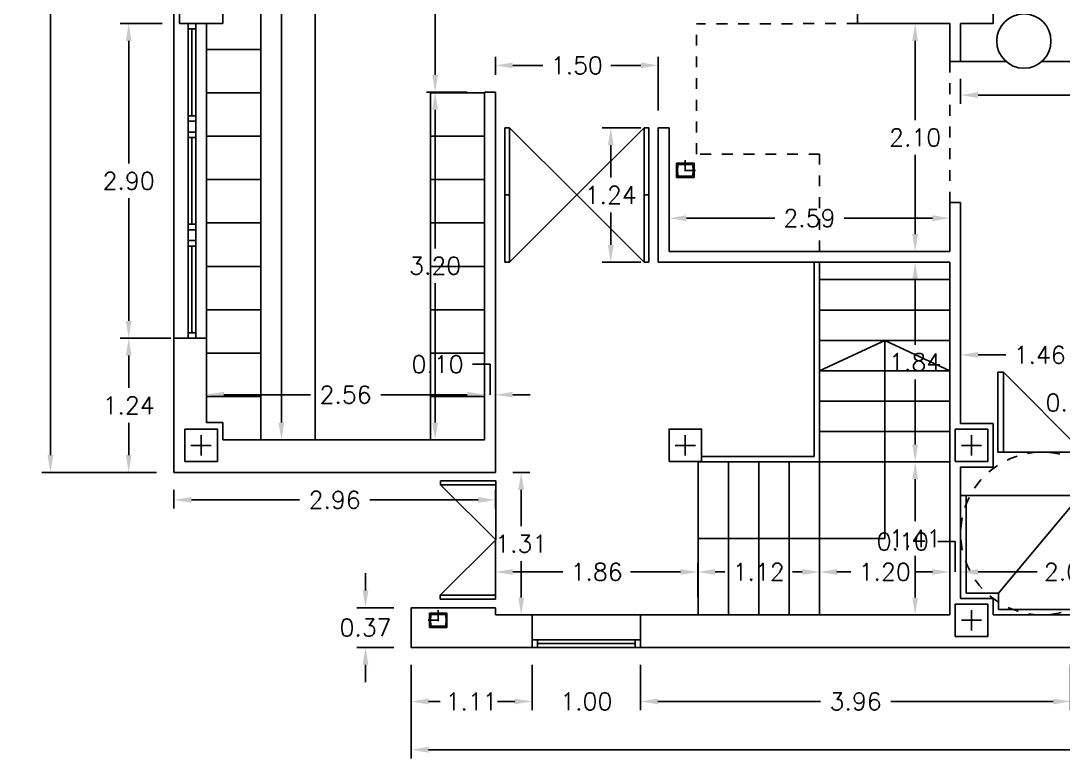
# Model space of a CAD drawing. Header units: millimetres. Extents: x 221.2 to 305.3, y 141.3 to 200.7.
# Drawn here: x 248.94 to 258.55, y 173.5 to 180.33 of the extents above; entities that cross this region are included whole.
import ezdxf

# ---------------------------------------------------------------- set-up
doc = ezdxf.new("R2010")
doc.units = ezdxf.units.MM
doc.linetypes.add('TRAZO_Y_PUNTO', pattern=[1, 0.5, -0.25, 0, -0.25])
doc.linetypes.add('TRAZOS', pattern=[0.75, 0.5, -0.25])
for name, color, linetype in [('01', 9, 'Continuous'), ('COTAS', 7, 'Continuous'), ('LINEA', 3, 'Continuous'), ('MUROS', 2, 'Continuous'), ('PILARES', 2, 'Continuous'), ('PUERTAS', 3, 'Continuous'), ('VENTANAS', 9, 'Continuous')]:
    doc.layers.add(name, color=color, linetype=linetype)
doc.styles.get("Standard").update_dxf_attribs({"font": 'romans.shx'})
doc.dimstyles.new('ANTONIO', dxfattribs={"dimscale": 0.1, "dimtxt": 1.6, "dimasz": 1.6, "dimexe": 0.8, "dimexo": 1.6, "dimgap": 0.8, "dimtad": 0, "dimtih": 1, "dimtoh": 1, "dimzin": 0, "dimdsep": 46, "dimtxsty": 'Standard', "dimcen": 0.5, "dimclrd": 1, "dimclre": 1, "dimclrt": 7, "dimadec": 0, "dimazin": 0, "dimtfac": 1, "dimtofl": 0, "dimtmove": 0, "dimatfit": 3, "dimfxl": 1, "dimtolj": 1, "dimtzin": 0, "dimarcsym": 0})

# ---------------------------------------------------------------- blocks, each defined once
blk = doc.blocks.new('*D57')
at = {"layer": 'COTAS', "color": 1, "linetype": 'Continuous', "lineweight": -2, "ltscale": 0.07}
for p, q in [((250.2458, 180.3016), (249.8582, 180.3016)), ((249.9382, 180.1416), (249.9382, 179.0114)), ((249.9382, 177.5612), (249.9382, 178.6914)), ((250.3258, 177.4012), (249.8582, 177.4012))]:
    blk.add_line(p, q, dxfattribs=at)
at = {"layer": 'COTAS', "color": 1}
for points in [[(249.9648, 180.1416), (249.9115, 180.1416), (249.9382, 180.3016)], [(249.9115, 177.5612), (249.9648, 177.5612), (249.9382, 177.4012)]]:
    blk.add_solid(points, dxfattribs=at)
at = {"layer": 'Defpoints', "color": 0}
for p in [(250.4058, 180.3016), (249.9382, 177.4012), (250.4858, 177.4012)]:
    blk.add_point(p, dxfattribs=at)
at = {"layer": 'COTAS', "color": 7, "insert": (249.9382, 178.8514), "char_height": 0.16, "attachment_point": 5}
blk.add_mtext('\\A1;2.90', dxfattribs=at)
blk = doc.blocks.new('*D58')
at = {"layer": 'COTAS', "color": 1, "linetype": 'Continuous', "lineweight": -2, "ltscale": 0.07}
for p, q in [((250.3258, 177.4012), (249.8582, 177.4012)), ((249.9382, 177.2412), (249.9382, 176.9426)), ((249.9382, 176.3239), (249.9382, 176.6226)), ((250.1958, 176.1639), (249.8582, 176.1639))]:
    blk.add_line(p, q, dxfattribs=at)
at = {"layer": 'COTAS', "color": 1}
for points in [[(249.9648, 177.2412), (249.9115, 177.2412), (249.9382, 177.4012)], [(249.9115, 176.3239), (249.9648, 176.3239), (249.9382, 176.1639)]]:
    blk.add_solid(points, dxfattribs=at)
at = {"layer": 'Defpoints', "color": 0}
for p in [(250.4858, 177.4012), (249.9382, 176.1639), (250.3558, 176.1639)]:
    blk.add_point(p, dxfattribs=at)
at = {"layer": 'COTAS', "color": 7, "insert": (249.9382, 176.7826), "char_height": 0.16, "attachment_point": 5}
blk.add_mtext('\\A1;1.24', dxfattribs=at)
blk = doc.blocks.new('*D59')
at = {"layer": 'COTAS', "color": 1, "linetype": 'Continuous', "lineweight": -2, "ltscale": 0.07}
for p, q in [((250.3558, 176.0039), (250.3558, 175.8312)), ((253.3184, 176.0039), (253.3184, 175.8312)), ((250.5158, 175.9112), (251.5133, 175.9112)), ((253.1584, 175.9112), (252.1609, 175.9112))]:
    blk.add_line(p, q, dxfattribs=at)
at = {"layer": 'COTAS', "color": 1}
for points in [[(250.5158, 175.9378), (250.5158, 175.8845), (250.3558, 175.9112)], [(253.1584, 175.8845), (253.1584, 175.9378), (253.3184, 175.9112)]]:
    blk.add_solid(points, dxfattribs=at)
at = {"layer": 'Defpoints', "color": 0}
for p in [(250.3558, 176.1639), (253.3184, 176.1639), (250.3558, 175.9112)]:
    blk.add_point(p, dxfattribs=at)
at = {"layer": 'COTAS', "color": 7, "insert": (251.8371, 175.9112), "char_height": 0.16, "attachment_point": 5}
blk.add_mtext('\\A1;2.96', dxfattribs=at)
blk = doc.blocks.new('*D60')
at = {"layer": 'COTAS', "color": 1, "linetype": 'Continuous', "lineweight": -2, "ltscale": 0.07}
for p, q in [((250.6558, 176.7836), (250.6558, 176.9608)), ((253.2184, 176.6239), (253.2184, 176.9608)), ((250.8158, 176.8808), (251.6133, 176.8808)), ((253.0584, 176.8808), (252.2609, 176.8808))]:
    blk.add_line(p, q, dxfattribs=at)
at = {"layer": 'COTAS', "color": 1}
for points in [[(250.8158, 176.9074), (250.8158, 176.8541), (250.6558, 176.8808)], [(253.0584, 176.8541), (253.0584, 176.9074), (253.2184, 176.8808)]]:
    blk.add_solid(points, dxfattribs=at)
at = {"layer": 'Defpoints', "color": 0}
for p in [(253.2184, 176.8808), (250.6558, 176.6236), (253.2184, 176.4639)]:
    blk.add_point(p, dxfattribs=at)
at = {"layer": 'COTAS', "color": 7, "insert": (251.9371, 176.8808), "char_height": 0.16, "attachment_point": 5}
blk.add_mtext('\\A1;2.56', dxfattribs=at)
blk = doc.blocks.new('*D61')
at = {"layer": 'COTAS', "color": 1, "linetype": 'Continuous', "lineweight": -2, "ltscale": 0.07}
for p, q in [((253.1084, 177.1608), (253.2684, 177.1608)), ((253.2684, 177.1608), (253.2684, 176.8808)), ((253.2184, 176.6239), (253.2184, 176.9608)), ((253.3184, 176.3239), (253.3184, 176.9608)), ((253.0584, 176.8808), (252.8984, 176.8808)), ((253.4784, 176.8808), (253.6384, 176.8808))]:
    blk.add_line(p, q, dxfattribs=at)
at = {"layer": 'COTAS', "color": 1}
for points in [[(253.0584, 176.8541), (253.0584, 176.9074), (253.2184, 176.8808)], [(253.4784, 176.9074), (253.4784, 176.8541), (253.3184, 176.8808)]]:
    blk.add_solid(points, dxfattribs=at)
at = {"layer": 'Defpoints', "color": 0}
for p in [(253.3184, 176.8808), (253.2184, 176.4639), (253.3184, 176.1639)]:
    blk.add_point(p, dxfattribs=at)
at = {"layer": 'COTAS', "color": 7, "insert": (252.7846, 177.1608), "char_height": 0.16, "attachment_point": 5}
blk.add_mtext('\\A1;0.10', dxfattribs=at)
blk = doc.blocks.new('*D62')
at = {"layer": 'COTAS', "color": 1, "linetype": 'Continuous', "lineweight": -2, "ltscale": 0.07}
for p, q in [((252.5415, 174.3913), (252.5415, 173.9735)), ((253.6558, 174.3913), (253.6558, 173.9735)), ((252.7015, 174.0535), (252.8091, 174.0535)), ((253.4958, 174.0535), (253.3882, 174.0535))]:
    blk.add_line(p, q, dxfattribs=at)
at = {"layer": 'COTAS', "color": 1}
for points in [[(252.7015, 174.0802), (252.7015, 174.0268), (252.5415, 174.0535)], [(253.4958, 174.0268), (253.4958, 174.0802), (253.6558, 174.0535)]]:
    blk.add_solid(points, dxfattribs=at)
at = {"layer": 'Defpoints', "color": 0}
for p in [(252.5415, 174.5513), (253.6558, 174.5513), (253.6558, 174.0535)]:
    blk.add_point(p, dxfattribs=at)
at = {"layer": 'COTAS', "color": 7, "insert": (253.0987, 174.0535), "char_height": 0.16, "attachment_point": 5}
blk.add_mtext('\\A1;1.11', dxfattribs=at)
blk = doc.blocks.new('*D63')
at = {"layer": 'COTAS', "color": 1, "linetype": 'Continuous', "lineweight": -2, "ltscale": 0.07}
for p, q in [((253.6558, 174.3913), (253.6558, 173.9735)), ((254.6558, 174.3913), (254.6558, 173.9735)), ((253.4958, 174.0535), (253.3358, 174.0535)), ((254.8158, 174.0535), (254.9758, 174.0535))]:
    blk.add_line(p, q, dxfattribs=at)
at = {"layer": 'COTAS', "color": 1}
for points in [[(253.4958, 174.0268), (253.4958, 174.0802), (253.6558, 174.0535)], [(254.8158, 174.0802), (254.8158, 174.0268), (254.6558, 174.0535)]]:
    blk.add_solid(points, dxfattribs=at)
at = {"layer": 'Defpoints', "color": 0}
for p in [(253.6558, 174.5513), (254.6558, 174.5513), (254.6558, 174.0535)]:
    blk.add_point(p, dxfattribs=at)
at = {"layer": 'COTAS', "color": 7, "insert": (254.1558, 174.0535), "char_height": 0.16, "attachment_point": 5}
blk.add_mtext('\\A1;1.00', dxfattribs=at)
blk = doc.blocks.new('*D64')
at = {"layer": 'COTAS', "color": 1, "linetype": 'Continuous', "lineweight": -2, "ltscale": 0.07}
for p, q in [((254.6558, 174.3913), (254.6558, 173.9735)), ((258.6197, 174.3913), (258.6197, 173.9735)), ((254.8158, 174.0535), (256.3139, 174.0535)), ((258.4597, 174.0535), (256.9616, 174.0535))]:
    blk.add_line(p, q, dxfattribs=at)
at = {"layer": 'COTAS', "color": 1}
for points in [[(254.8158, 174.0802), (254.8158, 174.0268), (254.6558, 174.0535)], [(258.4597, 174.0268), (258.4597, 174.0802), (258.6197, 174.0535)]]:
    blk.add_solid(points, dxfattribs=at)
at = {"layer": 'Defpoints', "color": 0}
for p in [(254.6558, 174.5513), (258.6197, 174.5513), (258.6197, 174.0535)]:
    blk.add_point(p, dxfattribs=at)
at = {"layer": 'COTAS', "color": 7, "insert": (256.6377, 174.0535), "char_height": 0.16, "attachment_point": 5}
blk.add_mtext('\\A1;3.96', dxfattribs=at)
blk = doc.blocks.new('*D76')
at = {"layer": 'COTAS', "color": 1, "linetype": 'Continuous', "lineweight": -2, "ltscale": 0.07}
for p, q in [((250.1958, 194.0643), (249.137, 194.0643)), ((249.217, 193.9043), (249.217, 185.2741)), ((249.217, 176.3239), (249.217, 184.9541)), ((250.1958, 176.1639), (249.137, 176.1639))]:
    blk.add_line(p, q, dxfattribs=at)
at = {"layer": 'COTAS', "color": 1}
for points in [[(249.2437, 193.9043), (249.1903, 193.9043), (249.217, 194.0643)], [(249.1903, 176.3239), (249.2437, 176.3239), (249.217, 176.1639)]]:
    blk.add_solid(points, dxfattribs=at)
at = {"layer": 'Defpoints', "color": 0}
for p in [(250.3558, 194.0643), (249.217, 176.1639), (250.3558, 176.1639)]:
    blk.add_point(p, dxfattribs=at)
at = {"layer": 'COTAS', "color": 7, "insert": (249.217, 185.1141), "char_height": 0.16, "attachment_point": 5}
blk.add_mtext('\\A1;17.90', dxfattribs=at)
blk = doc.blocks.new('*D77')
at = {"layer": 'COTAS', "color": 1, "linetype": 'Continuous', "lineweight": -2, "ltscale": 0.07}
for p, q in [((253.3184, 175.1613), (253.3184, 175.3271)), ((255.1828, 175.0113), (255.1828, 175.3271)), ((253.4784, 175.2471), (253.9382, 175.2471)), ((255.0228, 175.2471), (254.563, 175.2471))]:
    blk.add_line(p, q, dxfattribs=at)
at = {"layer": 'COTAS', "color": 1}
for points in [[(253.4784, 175.2738), (253.4784, 175.2205), (253.3184, 175.2471)], [(255.0228, 175.2205), (255.0228, 175.2738), (255.1828, 175.2471)]]:
    blk.add_solid(points, dxfattribs=at)
at = {"layer": 'Defpoints', "color": 0}
for p in [(255.1828, 175.2471), (253.3184, 175.0013), (255.1828, 174.8513)]:
    blk.add_point(p, dxfattribs=at)
at = {"layer": 'COTAS', "color": 7, "insert": (254.2506, 175.2471), "char_height": 0.16, "attachment_point": 5}
blk.add_mtext('\\A1;1.86', dxfattribs=at)
blk = doc.blocks.new('*D78')
at = {"layer": 'COTAS', "color": 1, "linetype": 'Continuous', "lineweight": -2, "ltscale": 0.07}
for p, q in [((255.1828, 175.0113), (255.1828, 175.3271)), ((256.3058, 175.0113), (256.3058, 175.3271)), ((255.3428, 175.2471), (255.4319, 175.2471)), ((256.1458, 175.2471), (256.0567, 175.2471))]:
    blk.add_line(p, q, dxfattribs=at)
at = {"layer": 'COTAS', "color": 1}
for points in [[(255.3428, 175.2738), (255.3428, 175.2205), (255.1828, 175.2471)], [(256.1458, 175.2205), (256.1458, 175.2738), (256.3058, 175.2471)]]:
    blk.add_solid(points, dxfattribs=at)
at = {"layer": 'Defpoints', "color": 0}
for p in [(256.3058, 175.2471), (255.1828, 174.8513), (256.3058, 174.8513)]:
    blk.add_point(p, dxfattribs=at)
at = {"layer": 'COTAS', "color": 7, "insert": (255.7443, 175.2471), "char_height": 0.16, "attachment_point": 5}
blk.add_mtext('\\A1;1.12', dxfattribs=at)
blk = doc.blocks.new('*D79')
at = {"layer": 'COTAS', "color": 1, "linetype": 'Continuous', "lineweight": -2, "ltscale": 0.07}
for p, q in [((256.3058, 175.0113), (256.3058, 175.3271)), ((257.5058, 175.0113), (257.5058, 175.3271)), ((256.4658, 175.2471), (256.5935, 175.2471)), ((257.3458, 175.2471), (257.2182, 175.2471))]:
    blk.add_line(p, q, dxfattribs=at)
at = {"layer": 'COTAS', "color": 1}
for points in [[(256.4658, 175.2738), (256.4658, 175.2205), (256.3058, 175.2471)], [(257.3458, 175.2205), (257.3458, 175.2738), (257.5058, 175.2471)]]:
    blk.add_solid(points, dxfattribs=at)
at = {"layer": 'Defpoints', "color": 0}
for p in [(257.5058, 175.2471), (256.3058, 174.8513), (257.5058, 174.8513)]:
    blk.add_point(p, dxfattribs=at)
at = {"layer": 'COTAS', "color": 7, "insert": (256.9058, 175.2471), "char_height": 0.16, "attachment_point": 5}
blk.add_mtext('\\A1;1.20', dxfattribs=at)
blk = doc.blocks.new('*D80')
at = {"layer": 'COTAS', "color": 1, "linetype": 'Continuous', "lineweight": -2, "ltscale": 0.07}
for p, q in [((257.3958, 175.5271), (257.5558, 175.5271)), ((257.5558, 175.5271), (257.5558, 175.2471)), ((257.5058, 175.0113), (257.5058, 175.3271)), ((257.6058, 175.1613), (257.6058, 175.3271)), ((257.3458, 175.2471), (257.1858, 175.2471)), ((257.7658, 175.2471), (257.9258, 175.2471))]:
    blk.add_line(p, q, dxfattribs=at)
at = {"layer": 'COTAS', "color": 1}
for points in [[(257.3458, 175.2205), (257.3458, 175.2738), (257.5058, 175.2471)], [(257.7658, 175.2738), (257.7658, 175.2205), (257.6058, 175.2471)]]:
    blk.add_solid(points, dxfattribs=at)
at = {"layer": 'Defpoints', "color": 0}
for p in [(257.6058, 175.2471), (257.6058, 175.0013), (257.5058, 174.8513)]:
    blk.add_point(p, dxfattribs=at)
at = {"layer": 'COTAS', "color": 7, "insert": (257.072, 175.5271), "char_height": 0.16, "attachment_point": 5}
blk.add_mtext('\\A1;0.10', dxfattribs=at)
blk = doc.blocks.new('*D81')
at = {"layer": 'COTAS', "color": 1, "linetype": 'Continuous', "lineweight": -2, "ltscale": 0.07}
for p, q in [((257.6058, 175.1613), (257.6058, 175.3271)), ((259.62, 175.0113), (259.62, 175.3271)), ((257.7658, 175.2471), (258.312, 175.2471)), ((259.46, 175.2471), (258.9139, 175.2471))]:
    blk.add_line(p, q, dxfattribs=at)
at = {"layer": 'COTAS', "color": 1}
for points in [[(257.7658, 175.2738), (257.7658, 175.2205), (257.6058, 175.2471)], [(259.46, 175.2205), (259.46, 175.2738), (259.62, 175.2471)]]:
    blk.add_solid(points, dxfattribs=at)
at = {"layer": 'Defpoints', "color": 0}
for p in [(259.62, 175.2471), (257.6058, 175.0013), (259.62, 174.8513)]:
    blk.add_point(p, dxfattribs=at)
at = {"layer": 'COTAS', "color": 7, "insert": (258.6129, 175.2471), "char_height": 0.16, "attachment_point": 5}
blk.add_mtext('\\A1;2.01', dxfattribs=at)
blk = doc.blocks.new('*D112')
at = {"layer": 'COTAS', "color": 1, "linetype": 'Continuous', "lineweight": -2, "ltscale": 0.07}
for p, q in [((258.9029, 177.2477), (258.7429, 177.2477)), ((259.0629, 177.3263), (259.0629, 177.1677)), ((259.1129, 176.8077), (259.1129, 177.2477)), ((259.1629, 177.3263), (259.1629, 177.1677)), ((259.3229, 177.2477), (259.4829, 177.2477)), ((258.9529, 176.8077), (259.1129, 176.8077))]:
    blk.add_line(p, q, dxfattribs=at)
at = {"layer": 'COTAS', "color": 1}
for points in [[(258.9029, 177.221), (258.9029, 177.2743), (259.0629, 177.2477)], [(259.3229, 177.2743), (259.3229, 177.221), (259.1629, 177.2477)]]:
    blk.add_solid(points, dxfattribs=at)
at = {"layer": 'Defpoints', "color": 0}
for p in [(259.0629, 177.4863), (259.1629, 177.4863), (259.0629, 177.2477)]:
    blk.add_point(p, dxfattribs=at)
at = {"layer": 'COTAS', "color": 7, "insert": (258.6291, 176.8077), "char_height": 0.16, "attachment_point": 5}
blk.add_mtext('\\A1;0.10', dxfattribs=at)
blk = doc.blocks.new('*D113')
at = {"layer": 'COTAS', "color": 1, "linetype": 'Continuous', "lineweight": -2, "ltscale": 0.07}
for p, q in [((257.6058, 177.4728), (257.6058, 177.1677)), ((257.7658, 177.2477), (258.022, 177.2477)), ((258.9029, 177.2477), (258.6467, 177.2477)), ((259.0629, 177.3263), (259.0629, 177.1677))]:
    blk.add_line(p, q, dxfattribs=at)
at = {"layer": 'COTAS', "color": 1}
for points in [[(257.7658, 177.2743), (257.7658, 177.221), (257.6058, 177.2477)], [(258.9029, 177.221), (258.9029, 177.2743), (259.0629, 177.2477)]]:
    blk.add_solid(points, dxfattribs=at)
at = {"layer": 'Defpoints', "color": 0}
for p in [(257.6058, 177.6328), (259.0629, 177.4863), (257.6058, 177.2477)]:
    blk.add_point(p, dxfattribs=at)
at = {"layer": 'COTAS', "color": 7, "insert": (258.3344, 177.2477), "char_height": 0.16, "attachment_point": 5}
blk.add_mtext('\\A1;1.46', dxfattribs=at)
blk = doc.blocks.new('*D115')
at = {"layer": 'COTAS', "color": 1, "linetype": 'Continuous', "lineweight": -2, "ltscale": 0.07}
for p, q in [((257.6058, 179.7916), (257.6058, 179.5621)), ((264.0204, 179.7916), (264.0204, 179.5621)), ((257.7658, 179.6421), (260.516, 179.6421)), ((263.8604, 179.6421), (261.1103, 179.6421))]:
    blk.add_line(p, q, dxfattribs=at)
at = {"layer": 'COTAS', "color": 1}
for points in [[(257.7658, 179.6688), (257.7658, 179.6155), (257.6058, 179.6421)], [(263.8604, 179.6155), (263.8604, 179.6688), (264.0204, 179.6421)]]:
    blk.add_solid(points, dxfattribs=at)
at = {"layer": 'Defpoints', "color": 0}
for p in [(257.6058, 179.9516), (264.0204, 179.9516), (264.0204, 179.6421)]:
    blk.add_point(p, dxfattribs=at)
at = {"layer": 'COTAS', "color": 7, "insert": (260.8131, 179.6421), "char_height": 0.16, "attachment_point": 5}
blk.add_mtext('\\A1;6.41', dxfattribs=at)
blk = doc.blocks.new('*D118')
at = {"layer": 'COTAS', "color": 1, "linetype": 'Continuous', "lineweight": -2, "ltscale": 0.07}
for p, q in [((257.3487, 176.2613), (257.1063, 176.2613)), ((257.1863, 176.1013), (257.1863, 175.7163)), ((257.1863, 175.0113), (257.1863, 175.3963)), ((257.3458, 174.8513), (257.1063, 174.8513))]:
    blk.add_line(p, q, dxfattribs=at)
at = {"layer": 'COTAS', "color": 1}
for points in [[(257.213, 176.1013), (257.1597, 176.1013), (257.1863, 176.2613)], [(257.1597, 175.0113), (257.213, 175.0113), (257.1863, 174.8513)]]:
    blk.add_solid(points, dxfattribs=at)
at = {"layer": 'Defpoints', "color": 0}
for p in [(257.1863, 176.2613), (257.5087, 176.2613), (257.5058, 174.8513)]:
    blk.add_point(p, dxfattribs=at)
at = {"layer": 'COTAS', "color": 7, "insert": (257.1863, 175.5563), "char_height": 0.16, "attachment_point": 5}
blk.add_mtext('\\A1;1.41', dxfattribs=at)
blk = doc.blocks.new('*D119')
at = {"layer": 'COTAS', "color": 1, "linetype": 'Continuous', "lineweight": -2, "ltscale": 0.07}
for p, q in [((257.3458, 178.1013), (257.1063, 178.1013)), ((257.1863, 177.9413), (257.1863, 177.3413)), ((257.1863, 176.4213), (257.1863, 177.0213)), ((257.3487, 176.2613), (257.1063, 176.2613))]:
    blk.add_line(p, q, dxfattribs=at)
at = {"layer": 'COTAS', "color": 1}
for points in [[(257.213, 177.9413), (257.1597, 177.9413), (257.1863, 178.1013)], [(257.1597, 176.4213), (257.213, 176.4213), (257.1863, 176.2613)]]:
    blk.add_solid(points, dxfattribs=at)
at = {"layer": 'Defpoints', "color": 0}
for p in [(257.1863, 178.1013), (257.5058, 178.1013), (257.5087, 176.2613)]:
    blk.add_point(p, dxfattribs=at)
at = {"layer": 'COTAS', "color": 7, "insert": (257.1863, 177.1813), "char_height": 0.16, "attachment_point": 5}
blk.add_mtext('\\A1;1.84', dxfattribs=at)
blk = doc.blocks.new('*D120')
at = {"layer": 'COTAS', "color": 1, "linetype": 'Continuous', "lineweight": -2, "ltscale": 0.07}
for p, q in [((257.3458, 180.3016), (257.1063, 180.3016)), ((257.1863, 180.1416), (257.1863, 179.4114)), ((257.1863, 178.3613), (257.1863, 179.0914)), ((257.3458, 178.2013), (257.1063, 178.2013))]:
    blk.add_line(p, q, dxfattribs=at)
at = {"layer": 'COTAS', "color": 1}
for points in [[(257.213, 180.1416), (257.1597, 180.1416), (257.1863, 180.3016)], [(257.1597, 178.3613), (257.213, 178.3613), (257.1863, 178.2013)]]:
    blk.add_solid(points, dxfattribs=at)
at = {"layer": 'Defpoints', "color": 0}
for p in [(257.1863, 180.3016), (257.5058, 180.3016), (257.5058, 178.2013)]:
    blk.add_point(p, dxfattribs=at)
at = {"layer": 'COTAS', "color": 7, "insert": (257.1863, 179.2514), "char_height": 0.16, "attachment_point": 5}
blk.add_mtext('\\A1;2.10', dxfattribs=at)
blk = doc.blocks.new('*D124')
at = {"layer": 'COTAS', "color": 1, "linetype": 'Continuous', "lineweight": -2, "ltscale": 0.07}
for p, q in [((251.4958, 193.7643), (251.2657, 193.7643)), ((251.3457, 193.6043), (251.3457, 185.2741)), ((251.3457, 176.6239), (251.3457, 184.9541)), ((251.4958, 176.4639), (251.2657, 176.4639))]:
    blk.add_line(p, q, dxfattribs=at)
at = {"layer": 'COTAS', "color": 1}
for points in [[(251.3724, 193.6043), (251.319, 193.6043), (251.3457, 193.7643)], [(251.319, 176.6239), (251.3724, 176.6239), (251.3457, 176.4639)]]:
    blk.add_solid(points, dxfattribs=at)
at = {"layer": 'Defpoints', "color": 0}
for p in [(251.6558, 193.7643), (251.3457, 176.4639), (251.6558, 176.4639)]:
    blk.add_point(p, dxfattribs=at)
at = {"layer": 'COTAS', "color": 7, "insert": (251.3457, 185.1141), "char_height": 0.16, "attachment_point": 5}
blk.add_mtext('\\A1;17.30', dxfattribs=at)
blk = doc.blocks.new('*D125')
at = {"layer": 'COTAS', "color": 1, "linetype": 'Continuous', "lineweight": -2, "ltscale": 0.07}
for p, q in [((253.0584, 179.6679), (252.6826, 179.6679)), ((252.7626, 179.5079), (252.7626, 178.2289)), ((252.7626, 176.6239), (252.7626, 177.9089)), ((253.0584, 176.4639), (252.6826, 176.4639))]:
    blk.add_line(p, q, dxfattribs=at)
at = {"layer": 'COTAS', "color": 1}
for points in [[(252.7892, 179.5079), (252.7359, 179.5079), (252.7626, 179.6679)], [(252.7359, 176.6239), (252.7892, 176.6239), (252.7626, 176.4639)]]:
    blk.add_solid(points, dxfattribs=at)
at = {"layer": 'Defpoints', "color": 0}
for p in [(252.7626, 179.6679), (253.2184, 179.6679), (253.2184, 176.4639)]:
    blk.add_point(p, dxfattribs=at)
at = {"layer": 'COTAS', "color": 7, "insert": (252.7626, 178.0689), "char_height": 0.16, "attachment_point": 5}
blk.add_mtext('\\A1;3.20', dxfattribs=at)
blk = doc.blocks.new('*D126')
at = {"layer": 'COTAS', "color": 1, "linetype": 'Continuous', "lineweight": -2, "ltscale": 0.07}
for p, q in [((253.3184, 179.8279), (253.3184, 179.9964)), ((254.8184, 179.5016), (254.8184, 179.9964)), ((253.4784, 179.9164), (253.756, 179.9164)), ((254.6584, 179.9164), (254.3808, 179.9164))]:
    blk.add_line(p, q, dxfattribs=at)
at = {"layer": 'COTAS', "color": 1}
for points in [[(253.4784, 179.9431), (253.4784, 179.8898), (253.3184, 179.9164)], [(254.6584, 179.8898), (254.6584, 179.9431), (254.8184, 179.9164)]]:
    blk.add_solid(points, dxfattribs=at)
at = {"layer": 'Defpoints', "color": 0}
for p in [(254.8184, 179.9164), (253.3184, 179.6679), (254.8184, 179.3416)]:
    blk.add_point(p, dxfattribs=at)
at = {"layer": 'COTAS', "color": 7, "insert": (254.0684, 179.9164), "char_height": 0.16, "attachment_point": 5}
blk.add_mtext('\\A1;1.50', dxfattribs=at)
blk = doc.blocks.new('*D127')
at = {"layer": 'COTAS', "color": 1, "linetype": 'Continuous', "lineweight": -2, "ltscale": 0.07}
for p, q in [((254.6584, 179.3416), (254.3012, 179.3416)), ((254.3812, 179.1816), (254.3812, 178.8814)), ((254.3812, 178.2613), (254.3812, 178.5614)), ((254.6584, 178.1013), (254.3012, 178.1013))]:
    blk.add_line(p, q, dxfattribs=at)
at = {"layer": 'COTAS', "color": 1}
for points in [[(254.4078, 179.1816), (254.3545, 179.1816), (254.3812, 179.3416)], [(254.3545, 178.2613), (254.4078, 178.2613), (254.3812, 178.1013)]]:
    blk.add_solid(points, dxfattribs=at)
at = {"layer": 'Defpoints', "color": 0}
for p in [(254.8184, 179.3416), (254.3812, 178.1013), (254.8184, 178.1013)]:
    blk.add_point(p, dxfattribs=at)
at = {"layer": 'COTAS', "color": 7, "insert": (254.3812, 178.7214), "char_height": 0.16, "attachment_point": 5}
blk.add_mtext('\\A1;1.24', dxfattribs=at)
blk = doc.blocks.new('*D128')
at = {"layer": 'COTAS', "color": 1, "linetype": 'Continuous', "lineweight": -2, "ltscale": 0.07}
for p, q in [((254.9184, 178.3613), (254.9184, 178.588)), ((257.5058, 178.3613), (257.5058, 178.588)), ((255.0784, 178.508), (255.8921, 178.508)), ((257.3458, 178.508), (256.5321, 178.508))]:
    blk.add_line(p, q, dxfattribs=at)
at = {"layer": 'COTAS', "color": 1}
for points in [[(255.0784, 178.5347), (255.0784, 178.4813), (254.9184, 178.508)], [(257.3458, 178.4813), (257.3458, 178.5347), (257.5058, 178.508)]]:
    blk.add_solid(points, dxfattribs=at)
at = {"layer": 'Defpoints', "color": 0}
for p in [(257.5058, 178.508), (254.9184, 178.2013), (257.5058, 178.2013)]:
    blk.add_point(p, dxfattribs=at)
at = {"layer": 'COTAS', "color": 7, "insert": (256.2121, 178.508), "char_height": 0.16, "attachment_point": 5}
blk.add_mtext('\\A1;2.59', dxfattribs=at)
blk = doc.blocks.new('*D129')
at = {"layer": 'COTAS', "color": 1, "linetype": 'Continuous', "lineweight": -2, "ltscale": 0.07}
for p, q in [((252.9958, 181.5639), (252.6826, 181.5639)), ((252.7626, 181.4039), (252.7626, 180.7759)), ((252.7626, 179.8279), (252.7626, 180.4559)), ((253.0584, 179.6679), (252.6826, 179.6679))]:
    blk.add_line(p, q, dxfattribs=at)
at = {"layer": 'COTAS', "color": 1}
for points in [[(252.7892, 181.4039), (252.7359, 181.4039), (252.7626, 181.5639)], [(252.7359, 179.8279), (252.7892, 179.8279), (252.7626, 179.6679)]]:
    blk.add_solid(points, dxfattribs=at)
at = {"layer": 'Defpoints', "color": 0}
for p in [(252.7626, 181.5639), (253.1558, 181.5639), (253.2184, 179.6679)]:
    blk.add_point(p, dxfattribs=at)
at = {"layer": 'COTAS', "color": 7, "insert": (252.7626, 180.6159), "char_height": 0.16, "attachment_point": 5}
blk.add_mtext('\\A1;1.90', dxfattribs=at)
blk = doc.blocks.new('*D131')
at = {"layer": 'COTAS', "color": 1, "linetype": 'Continuous', "lineweight": -2, "ltscale": 0.07}
for p, q in [((252.5415, 174.3913), (252.5415, 173.5282)), ((270.3204, 174.3913), (270.3204, 173.5282)), ((252.7015, 173.6082), (261.0424, 173.6082)), ((270.1604, 173.6082), (261.8195, 173.6082))]:
    blk.add_line(p, q, dxfattribs=at)
at = {"layer": 'COTAS', "color": 1}
for points in [[(252.7015, 173.6349), (252.7015, 173.5815), (252.5415, 173.6082)], [(270.1604, 173.5815), (270.1604, 173.6349), (270.3204, 173.6082)]]:
    blk.add_solid(points, dxfattribs=at)
at = {"layer": 'Defpoints', "color": 0}
for p in [(252.5415, 174.5513), (270.3204, 174.5513), (252.5415, 173.6082)]:
    blk.add_point(p, dxfattribs=at)
at = {"layer": 'COTAS', "color": 7, "insert": (261.431, 173.6082), "char_height": 0.16, "attachment_point": 5}
blk.add_mtext('\\A1;17.78', dxfattribs=at)
blk = doc.blocks.new('*D138')
at = {"layer": 'COTAS', "color": 1, "linetype": 'Continuous', "lineweight": -2, "ltscale": 0.07}
for p, q in [((253.4784, 176.1639), (253.6355, 176.1639)), ((253.5555, 176.0039), (253.5555, 175.6676)), ((253.5555, 175.0113), (253.5555, 175.3476)), ((253.4784, 174.8513), (253.6355, 174.8513))]:
    blk.add_line(p, q, dxfattribs=at)
at = {"layer": 'COTAS', "color": 1}
for points in [[(253.5822, 176.0039), (253.5288, 176.0039), (253.5555, 176.1639)], [(253.5288, 175.0113), (253.5822, 175.0113), (253.5555, 174.8513)]]:
    blk.add_solid(points, dxfattribs=at)
at = {"layer": 'Defpoints', "color": 0}
for p in [(253.3184, 176.1639), (253.5555, 176.1639), (253.3184, 174.8513)]:
    blk.add_point(p, dxfattribs=at)
at = {"layer": 'COTAS', "color": 7, "insert": (253.5555, 175.5076), "char_height": 0.16, "attachment_point": 5}
blk.add_mtext('\\A1;1.31', dxfattribs=at)
blk = doc.blocks.new('*D142')
at = {"layer": 'COTAS', "color": 1, "linetype": 'Continuous', "lineweight": -2, "ltscale": 0.07}
for p, q in [((249.9382, 180.8876), (249.9382, 181.0476)), ((250.2458, 180.7276), (249.8582, 180.7276)), ((250.2458, 180.3016), (249.8582, 180.3016)), ((249.9382, 180.1416), (249.9382, 179.9816))]:
    blk.add_line(p, q, dxfattribs=at)
at = {"layer": 'COTAS', "color": 1}
for points in [[(249.9115, 180.8876), (249.9648, 180.8876), (249.9382, 180.7276)], [(249.9648, 180.1416), (249.9115, 180.1416), (249.9382, 180.3016)]]:
    blk.add_solid(points, dxfattribs=at)
at = {"layer": 'Defpoints', "color": 0}
for p in [(250.4058, 180.7276), (249.9382, 180.3016), (250.4058, 180.3016)]:
    blk.add_point(p, dxfattribs=at)
at = {"layer": 'COTAS', "color": 7, "insert": (249.9382, 180.5146), "char_height": 0.16, "attachment_point": 5}
blk.add_mtext('\\A1;0.43', dxfattribs=at)
blk = doc.blocks.new('*D143')
at = {"layer": 'COTAS', "color": 1, "linetype": 'Continuous', "lineweight": -2, "ltscale": 0.07}
for p, q in [((252.1209, 175.0763), (252.1209, 175.2363)), ((252.3815, 174.9163), (252.0409, 174.9163)), ((252.3815, 174.5513), (252.0409, 174.5513)), ((252.1209, 174.3913), (252.1209, 174.2313))]:
    blk.add_line(p, q, dxfattribs=at)
at = {"layer": 'COTAS', "color": 1}
for points in [[(252.0942, 175.0763), (252.1475, 175.0763), (252.1209, 174.9163)], [(252.1475, 174.3913), (252.0942, 174.3913), (252.1209, 174.5513)]]:
    blk.add_solid(points, dxfattribs=at)
at = {"layer": 'Defpoints', "color": 0}
for p in [(252.1209, 174.9163), (252.5415, 174.9163), (252.5415, 174.5513)]:
    blk.add_point(p, dxfattribs=at)
at = {"layer": 'COTAS', "color": 7, "insert": (252.1209, 174.7338), "char_height": 0.16, "attachment_point": 5}
blk.add_mtext('\\A1;0.37', dxfattribs=at)
blk = doc.blocks.new('A$C29B5331B')
at = {"layer": 'PUERTAS'}
for p, q in [((0.0443, 1.2403), (0, 1.2403)), ((0, 0.6202), (0, 1.2403)), ((0.0443, 1.2403), (0.6645, 0.6202)), ((0.0443, 0.6202), (0.0443, 1.2403)), ((1.2846, 1.2403), (0.6645, 0.6202)), ((1.2846, 1.2403), (1.3289, 1.2403)), ((1.2846, 0.6202), (1.2846, 1.2403)), ((1.3289, 0.6202), (1.3289, 1.2403)), ((0.0443, 0.6202), (0, 0.6202)), ((0.0443, 0.6202), (0, 0.6202)), ((0, 0.6202), (0, 0)), ((0.0443, 0), (0.6645, 0.6202)), ((0.0443, 0.6202), (0.0443, 0)), ((1.2846, 0), (0.6645, 0.6202)), ((1.2846, 0.6202), (1.3289, 0.6202)), ((1.2846, 0.6202), (1.3289, 0.6202)), ((1.2846, 0.6202), (1.2846, 0)), ((1.3289, 0.6202), (1.3289, 0)), ((0.0443, 0), (0, 0)), ((1.2846, 0), (1.3289, 0))]:
    blk.add_line(p, q, dxfattribs=at)
blk = doc.blocks.new('A$C7497160C')
at = {"linetype": 'Continuous'}
for p, q in [((0.7, 0.05), (0, 0.75)), ((0, 0.75), (0, 0.05)), ((0, 0.05), (0, 0)), ((0, 0.05), (0.7, 0.05)), ((0.7, 0.05), (0.7, 0)), ((0, 0), (0.7, 0))]:
    blk.add_line(p, q, dxfattribs=at)
blk = doc.blocks.new('A$C64186889')
at = {"layer": 'PILARES', "linetype": 'Continuous', "ltscale": 0.07}
for p, q in [((0.15, 0.2435), (0.15, 0.0565)), ((0.2435, 0.15), (0.0565, 0.15))]:
    blk.add_line(p, q, dxfattribs=at)
blk.add_lwpolyline([(0, 0), (0.3, 0), (0.3, 0.3), (0, 0.3)], close=True, dxfattribs=at)
blk = doc.blocks.new('UPN160')
blk.add_lwpolyline([(-20.2, 148.5), (-59.9, 151.7, -0.391021), (-65, 157.2), (-65, 160), (0, 160), (0, 0), (-65, 0), (-65, 2.8, -0.391021), (-59.9, 8.3), (-20.2, 11.5, 0.391021), (-10.5, 22), (-10.5, 138, 0.391021)], format="xyb", close=True)

msp = doc.modelspace()

# ---------------------------------------------------------------- linework, layer by layer
at = {"linetype": 'Continuous'}
for p, q in [((251.1558, 176.4639), (251.1558, 193.7643)), ((251.6558, 176.4639), (251.6558, 193.7643)), ((252.7184, 176.4639), (252.7184, 179.6639)), ((253.2184, 179.6639), (252.7184, 179.6639)), ((253.2184, 179.2639), (252.7184, 179.2639)), ((253.2184, 178.8639), (252.7184, 178.8639)), ((253.2184, 178.4639), (252.7184, 178.4639)), ((253.2184, 178.0639), (252.7184, 178.0639)), ((253.2184, 177.6639), (252.7184, 177.6639)), ((253.2184, 177.2639), (252.7184, 177.2639)), ((253.2184, 176.8639), (252.7184, 176.8639))]:
    msp.add_line(p, q, dxfattribs=at)
for p, q in [((251.1558, 180.0639), (250.6558, 180.0639)), ((251.1558, 179.6639), (250.6558, 179.6639)), ((251.1558, 179.2639), (250.6558, 179.2639)), ((251.1558, 178.8639), (250.6558, 178.8639)), ((251.1558, 178.4639), (250.6558, 178.4639)), ((251.1558, 178.0639), (250.6558, 178.0639)), ((251.1558, 177.6639), (250.6558, 177.6639)), ((251.1558, 177.6639), (250.6558, 177.6639)), ((251.1558, 177.2639), (250.6558, 177.2639)), ((251.1558, 176.8639), (250.6558, 176.8639))]:
    msp.add_line(p, q)
at = {"layer": '01', "linetype": 'TRAZO_Y_PUNTO', "ltscale": 0.07}
for p, q in [((255.0684, 179.0422), (255.0684, 178.8553)), ((255.1619, 178.9487), (254.975, 178.9487)), ((252.7915, 174.8947), (252.7915, 174.7078)), ((252.698, 174.8013), (252.885, 174.8013))]:
    msp.add_line(p, q, dxfattribs=at)
at = {"layer": 'LINEA', "linetype": 'Continuous', "ltscale": 0.07}
for p, q in [((250.3558, 177.4012), (250.3558, 193.6043)), ((250.6558, 177.4012), (250.6558, 180.3016)), ((250.6558, 177.4012), (250.6558, 180.3016)), ((253.6558, 174.8513), (254.6558, 174.8513))]:
    msp.add_line(p, q, dxfattribs=at)
at = {"layer": 'MUROS'}
for p, q in [((250.4058, 180.3016), (250.4058, 180.7276)), ((256.6558, 180.3016), (256.6558, 180.4016)), ((256.6558, 180.3016), (257.5058, 180.3016)), ((257.5058, 179.9516), (257.5058, 180.3016)), ((257.6058, 179.9516), (257.6058, 180.3016)), ((257.6058, 179.9516), (257.5058, 179.9516)), ((253.2184, 176.4639), (253.2184, 179.6679)), ((253.2184, 176.4639), (253.2184, 179.6679)), ((253.3184, 179.6679), (253.2184, 179.6679)), ((253.3184, 176.1639), (253.3184, 179.6679)), ((254.8184, 178.1013), (254.8184, 179.3416)), ((254.9184, 179.3416), (254.8184, 179.3416)), ((254.9184, 178.2013), (254.9184, 179.3416)), ((257.6058, 178.6516), (257.5058, 178.6516)), ((257.5058, 178.2013), (257.5058, 178.6516)), ((257.6058, 176.6139), (257.6058, 178.6516)), ((254.9184, 178.2013), (257.5058, 178.2013)), ((257.5058, 178.1013), (254.8184, 178.1013)), ((257.5058, 174.8513), (257.5058, 178.1013)), ((250.3558, 176.1639), (250.3558, 177.4012)), ((257.6058, 176.6139), (257.9058, 176.6139)), ((257.9058, 176.2139), (257.9058, 176.6139)), ((253.2184, 176.4639), (250.8058, 176.4639)), ((257.6058, 175.0013), (257.6058, 176.2139)), ((257.6058, 176.2139), (257.9058, 176.2139)), ((253.3184, 176.1639), (250.3558, 176.1639)), ((252.5415, 174.5513), (252.5415, 174.9163)), ((253.6558, 174.8513), (253.3184, 174.8513)), ((257.5058, 174.8513), (254.6558, 174.8513)), ((258.6197, 174.8513), (257.9058, 174.8513)), ((253.6558, 174.5513), (252.5415, 174.5513)), ((258.6197, 174.5513), (254.6558, 174.5513))]:
    msp.add_line(p, q, dxfattribs=at)
at = {"layer": 'MUROS', "linetype": 'Continuous', "ltscale": 0.07}
for p, q in [((250.8058, 180.3016), (250.8058, 180.7276)), ((257.9058, 180.4516), (257.9058, 180.3016)), ((250.6558, 180.3016), (250.4058, 180.3016)), ((250.6558, 180.3016), (250.8058, 180.3016)), ((250.6558, 180.3016), (250.6558, 180.3016)), ((257.6058, 180.3016), (257.9058, 180.3016)), ((250.3558, 177.4012), (250.6558, 177.4012)), ((250.6558, 176.6236), (250.6558, 177.4012)), ((250.8058, 176.6236), (250.6558, 176.6236)), ((250.8058, 176.4639), (250.8058, 176.6236)), ((257.6058, 175.0013), (257.9058, 175.0013)), ((257.9058, 174.8513), (257.9058, 175.0013)), ((252.5415, 174.9163), (253.3184, 174.9163)), ((253.3184, 174.9163), (253.3184, 174.8513)), ((253.6558, 174.5513), (253.6558, 174.8513)), ((254.6558, 174.5513), (254.6558, 174.8513))]:
    msp.add_line(p, q, dxfattribs=at)
at = {"layer": 'PUERTAS', "linetype": 'TRAZOS', "ltscale": 0.07}
for p, q in [((256.6558, 180.3016), (255.1718, 180.2986)), ((255.1718, 179.0986), (255.1718, 180.2986)), ((257.5058, 178.6516), (257.5058, 179.9516)), ((256.3058, 179.0986), (255.1718, 179.0986)), ((256.3058, 178.2013), (256.3058, 179.0986))]:
    msp.add_line(p, q, dxfattribs=at)
at = {"layer": 'PUERTAS'}
for p, q in [((257.6058, 179.9516), (258.0239, 179.9516)), ((258.353, 179.9516), (258.8045, 179.9516)), ((256.2558, 176.3113), (256.2558, 178.1013)), ((256.3058, 176.2613), (256.3058, 178.1013)), ((256.3058, 177.9413), (257.5058, 177.9413)), ((256.3058, 177.6613), (257.5058, 177.6613)), ((256.3058, 177.3813), (257.5058, 177.3813)), ((256.9058, 177.3813), (256.3058, 177.1013)), ((256.3058, 177.3813), (257.5058, 177.3813)), ((256.9058, 177.3813), (256.9058, 175.5563)), ((256.9058, 177.3813), (257.5058, 177.1013)), ((256.3058, 177.1013), (257.5058, 177.1013)), ((256.3058, 176.8213), (257.5058, 176.8213)), ((256.3058, 176.5413), (257.5058, 176.5413)), ((256.2558, 176.3113), (255.2184, 176.3113)), ((256.3058, 176.2613), (255.1856, 176.2613)), ((255.1858, 176.2613), (255.1858, 174.8513)), ((255.4658, 176.2613), (255.4658, 174.8513)), ((255.7458, 176.2613), (255.7458, 174.8513)), ((256.0258, 176.2613), (256.0258, 174.8513)), ((256.3058, 176.2613), (257.5058, 176.2613)), ((256.3058, 176.2613), (256.3058, 174.8513)), ((257.6058, 175.9513), (258.7058, 175.9513)), ((257.6558, 175.0513), (257.6558, 175.9513)), ((258.7058, 175.9513), (257.9558, 175.0513)), ((255.1856, 175.5563), (256.9058, 175.5563)), ((257.6558, 175.0513), (257.9558, 175.0513)), ((257.9558, 174.9013), (257.9558, 175.0513)), ((258.7058, 174.9013), (257.9558, 174.9013))]:
    msp.add_line(p, q, dxfattribs=at)
msp.add_circle((258.1885, 180.1398), 0.25, dxfattribs=at)
at = {"layer": 'PUERTAS', "linetype": 'TRAZOS', "ltscale": 0.07}
msp.add_circle((258.3558, 175.6013), 0.75, dxfattribs=at)
at = {"layer": 'VENTANAS', "linetype": 'Continuous', "ltscale": 0.07}
for p, q in [((250.4858, 177.4012), (250.4858, 180.3016)), ((250.5558, 180.2516), (250.4858, 180.2516)), ((250.5208, 179.4512), (250.5208, 180.2516)), ((250.5558, 177.4012), (250.5558, 180.3016)), ((250.5558, 179.4512), (250.4858, 179.4512)), ((250.5558, 179.4012), (250.4858, 179.4012)), ((250.5558, 179.3012), (250.4858, 179.3012)), ((250.5558, 179.2512), (250.4858, 179.2512)), ((250.5208, 178.4512), (250.5208, 179.2512)), ((250.5558, 178.4512), (250.4858, 178.4512)), ((250.5558, 178.4012), (250.4858, 178.4012)), ((250.5558, 178.3012), (250.4858, 178.3012)), ((250.5558, 178.2512), (250.4858, 178.2512)), ((250.5208, 177.4512), (250.5208, 178.2512)), ((250.5558, 177.4512), (250.4858, 177.4512)), ((253.6558, 174.6213), (254.6558, 174.6213)), ((253.6558, 174.5513), (254.6558, 174.5513)), ((253.7058, 174.5513), (253.7058, 174.6213)), ((253.7058, 174.5863), (254.6058, 174.5863)), ((254.6058, 174.5513), (254.6058, 174.6213))]:
    msp.add_line(p, q, dxfattribs=at)

# ---------------------------------------------------------------- block references
msp.add_blockref('A$C29B5331B', (253.404, 178.1013))
at = {"layer": 'PILARES', "linetype": 'Continuous', "ltscale": 0.07, "xscale": 0.0009999999999763531, "yscale": 0.0009999999999763531, "zscale": 0.001}
for p, rotation in [((255.1484, 179.0137), 90), ((254.9884, 178.8837), 270), ((252.8715, 174.8663), 90), ((252.7115, 174.7363), 270)]:
    msp.add_blockref('UPN160', p, dxfattribs=dict(at, rotation=rotation))
at = {"layer": 'PILARES', "linetype": 'Continuous', "ltscale": 0.07}
for p in [(250.4558, 176.2639), (254.9184, 176.2639), (257.5558, 176.2639), (257.5558, 174.6513)]:
    msp.add_blockref('A$C64186889', p, dxfattribs=at)
at = {"layer": 'PUERTAS'}
for p, xscale, yscale, zscale, rotation in [((257.9472, 176.3513), -1.051982582871574, 1.051982582871574, 1.051982582871617, 270), ((253.3216, 176.0876), 0.7258725996325666, 0.7258725996325666, 0.7258725996325956, 180)]:
    msp.add_blockref('A$C7497160C', p, dxfattribs=dict(at, xscale=xscale, yscale=yscale, zscale=zscale, rotation=rotation))
at = {"layer": 'PUERTAS', "xscale": -0.7258725996325666, "yscale": 0.7258725996325666, "zscale": 0.7258725996325956}
msp.add_blockref('A$C7497160C', (253.3184, 174.9957), dxfattribs=at)

# ---------------------------------------------------------------- dimensions: what is measured, and where the dimension line sits
at = {"layer": 'COTAS', "linetype": 'Continuous', "ltscale": 0.07}
for base, p1, p2, picture, middle in [((249.217, 176.1639), (250.3558, 194.0643), (250.3558, 176.1639), '*D76', (249.217, 185.1141)), ((251.3457, 176.4639), (251.6558, 193.7643), (251.6558, 176.4639), '*D124', (251.3457, 185.1141)), ((257.1863, 180.3016), (257.5058, 178.2013), (257.5058, 180.3016), '*D120', (257.1863, 179.2514)), ((254.3812, 178.1013), (254.8184, 179.3416), (254.8184, 178.1013), '*D127', (254.3812, 178.7214)), ((257.1863, 176.2613), (257.5058, 174.8513), (257.5087, 176.2613), '*D118', (257.1863, 175.5563)), ((253.5555, 176.1639), (253.3184, 174.8513), (253.3184, 176.1639), '*D138', (253.5555, 175.5076)), ((252.1208581225, 174.9162680618), (252.5414962017, 174.5512680618), (252.5414962017, 174.9162680618), '*D143', (252.1208581225, 174.7337680618))]:
    dim = msp.add_linear_dim(base=base, p1=p1, p2=p2, angle=90, dimstyle='ANTONIO', dxfattribs=at)
    dim.commit()
    dim.dimension.update_dxf_attribs({"geometry": picture, "text_midpoint": middle})
for base, p1, p2, picture, middle in [((252.7626, 181.5639), (253.2184, 179.6679), (253.1558, 181.5639), '*D129', (252.7626, 180.6159)), ((249.9382, 180.3016), (250.4058, 180.7276), (250.4058, 180.3016), '*D142', (249.9382, 180.5146)), ((249.9382, 177.4012), (250.4058, 180.3016), (250.4858, 177.4012), '*D57', (249.9382, 178.8514)), ((257.1863, 178.1013), (257.5087, 176.2613), (257.5058, 178.1013), '*D119', (257.1863, 177.1813)), ((249.9382, 176.1639), (250.4858, 177.4012), (250.3558, 176.1639), '*D58', (249.9382, 176.7826))]:
    dim = msp.add_linear_dim(base=base, p1=p1, p2=p2, angle=90, dimstyle='ANTONIO', override={"dimtmove": 1}, dxfattribs=at)
    dim.commit()
    dim.dimension.update_dxf_attribs({"geometry": picture, "text_midpoint": middle})
for base, p1, p2, picture, middle in [((254.8184, 179.9164), (253.3184, 179.6679), (254.8184, 179.3416), '*D126', (254.0684, 179.9164)), ((264.0204, 179.6421), (257.6058, 179.9516), (264.0204, 179.9516), '*D115', (260.8131, 179.6421)), ((257.5058, 178.508), (254.9184, 178.2013), (257.5058, 178.2013), '*D128', (256.2121, 178.508)), ((250.3558, 175.9112), (253.3184, 176.1639), (250.3558, 176.1639), '*D59', (251.8371, 175.9112)), ((255.1828, 175.2471), (253.3184, 175.0013), (255.1828, 174.8513), '*D77', (254.2506, 175.2471)), ((253.6558, 174.0535), (252.5415, 174.5513), (253.6558, 174.5513), '*D62', (253.0987, 174.0535)), ((252.5415, 173.6082), (270.3204, 174.5513), (252.5415, 174.5513), '*D131', (261.431, 173.6082))]:
    dim = msp.add_linear_dim(base=base, p1=p1, p2=p2, dimstyle='ANTONIO', dxfattribs=at)
    dim.commit()
    dim.dimension.update_dxf_attribs({"geometry": picture, "text_midpoint": middle})
dim = msp.add_linear_dim(base=(252.7626, 179.6679), p1=(253.2184, 176.4639), p2=(253.2184, 179.6679), angle=90, dimstyle='ANTONIO', dxfattribs=at)
dim.commit()
dim.dimension.update_dxf_attribs({"geometry": '*D125', "text_midpoint": (252.7626, 178.0689), "dimtype": 160})
for base, p1, p2, picture, middle in [((257.6058, 177.2477), (259.0629, 177.4863), (257.6058, 177.6328), '*D113', (258.3344, 177.2477)), ((259.0629, 177.2477), (259.1629, 177.4863), (259.0629, 177.4863), '*D112', (258.8729, 176.8077)), ((253.3184, 176.8808), (253.2184, 176.4639), (253.3184, 176.1639), '*D61', (253.0284, 177.1608)), ((257.6058, 175.2471), (257.5058, 174.8513), (257.6058, 175.0013), '*D80', (257.3158, 175.5271)), ((256.3058, 175.2471), (255.1828, 174.8513), (256.3058, 174.8513), '*D78', (255.7443, 175.2471)), ((257.5058, 175.2471), (256.3058, 174.8513), (257.5058, 174.8513), '*D79', (256.9058, 175.2471)), ((259.62, 175.2471), (257.6058, 175.0013), (259.62, 174.8513), '*D81', (258.6129, 175.2471)), ((254.6558, 174.0535), (253.6558, 174.5513), (254.6558, 174.5513), '*D63', (254.1558, 174.0535)), ((258.6197, 174.0535), (254.6558, 174.5513), (258.6197, 174.5513), '*D64', (256.6377, 174.0535))]:
    dim = msp.add_linear_dim(base=base, p1=p1, p2=p2, dimstyle='ANTONIO', override={"dimtmove": 1}, dxfattribs=at)
    dim.commit()
    dim.dimension.update_dxf_attribs({"geometry": picture, "text_midpoint": middle})
dim = msp.add_linear_dim(base=(253.2184, 176.8808), p1=(250.6558, 176.6236), p2=(253.2184, 176.4639), dimstyle='ANTONIO', dxfattribs=at)
dim.commit()
dim.dimension.update_dxf_attribs({"geometry": '*D60', "text_midpoint": (251.9371, 176.8808), "dimtype": 160})

doc.saveas('drawing.dxf')
